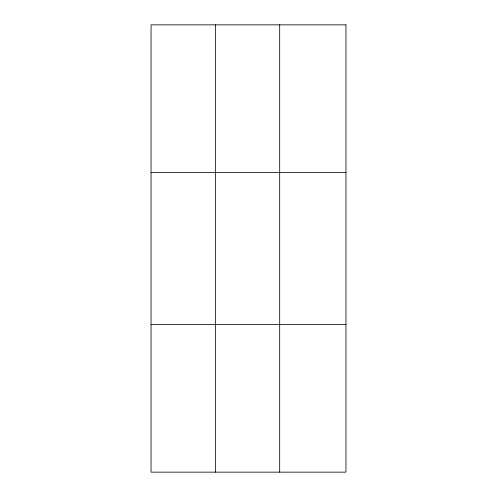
<?xml version="1.0" encoding="UTF-8"?>
<svg xmlns="http://www.w3.org/2000/svg" width="497" height="497" viewBox="0 0 497 497"><rect width="100%" height="100%" fill="white"/><g stroke="black" fill="none" stroke-linecap="round" stroke-linejoin="round"><path stroke-width="0.75" d="M215.363 472.15L215.363 24.85M279.687 472.15L279.687 24.85M151.045 172.459L345.955 172.459M151.045 324.541L345.955 324.541M345.955 24.85L345.955 472.15L151.045 472.15L151.045 24.85L345.955 24.85"/></g></svg>
